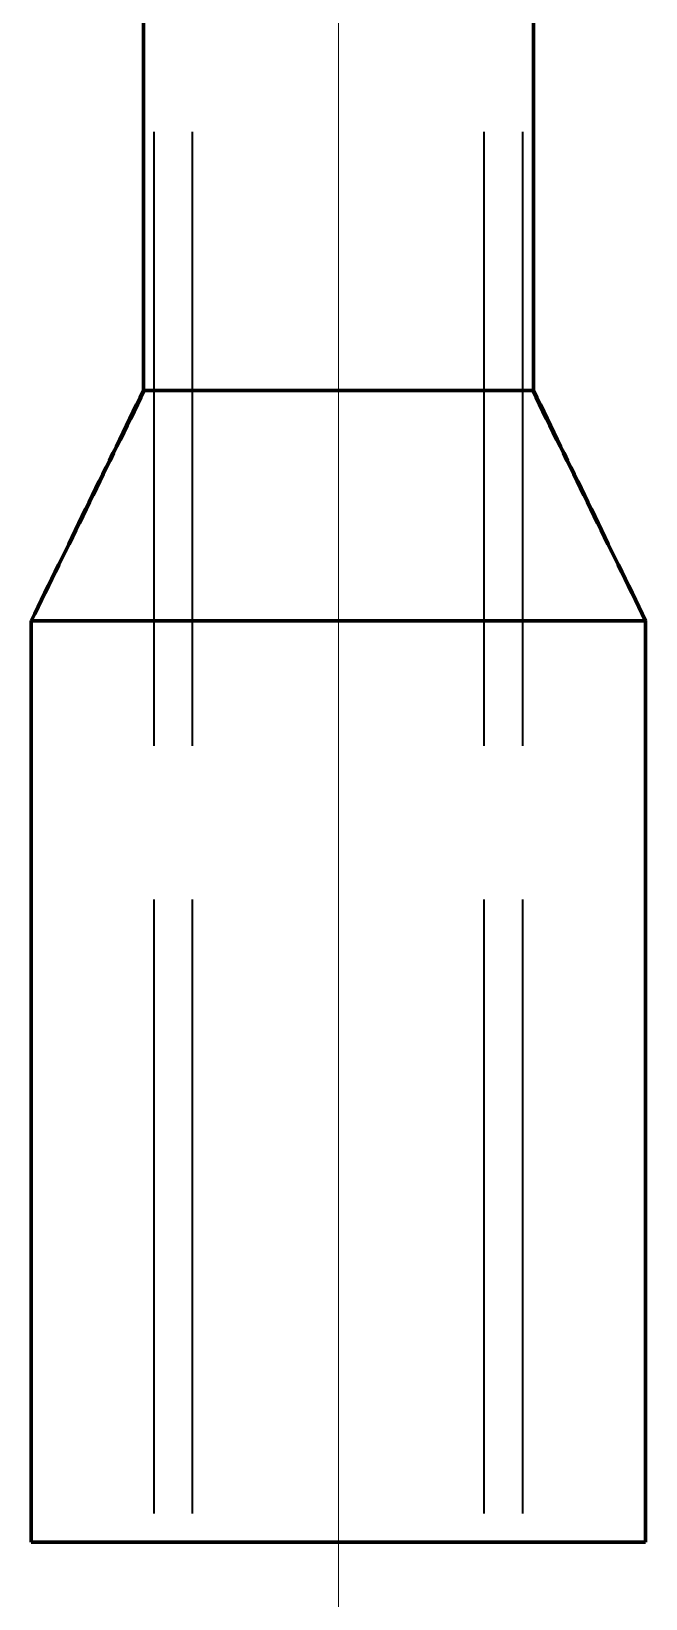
# Model space of a CAD drawing. Header units: millimetres. Extents: x 0 to 2382, y 0 to 420.
# Drawn here: x 292.91 to 296.91, y 295.13 to 305.34 of the extents above; entities that cross this region are included whole.
import ezdxf

# ---------------------------------------------------------------- set-up
doc = ezdxf.new("R2010")
doc.units = ezdxf.units.MM
doc.linetypes.add('IRAM-E-TRAZOS', pattern=[5, 4, -1])
doc.linetypes.add('IRAM-F-TRAZO-PUNTO', pattern=[20, 15, -2, 1, -2])
for name, color, linetype, lineweight in [('01-VISIBLE', 7, 'CONTINUOUS', 70), ('02-OCULTA', 4, 'IRAM-E-TRAZOS', 35), ('03-EJE', 1, 'IRAM-F-TRAZO-PUNTO', 18)]:
    doc.layers.add(name, color=color, linetype=linetype, lineweight=lineweight)

msp = doc.modelspace()

# ---------------------------------------------------------------- linework, layer by layer
at = {"layer": '01-VISIBLE'}
for p, q in [((293.642, 303), (293.642, 326.462)), ((296.182, 303), (296.182, 326.462)), ((292.912, 301.5), (296.912, 301.5)), ((292.912, 295.5), (292.912, 301.5)), ((296.912, 295.5), (296.912, 301.5)), ((296.912, 295.5), (292.912, 295.5))]:
    msp.add_line(p, q, dxfattribs=at)
for points in [[(293.649, 303), (293.626, 302.955), (293.604, 302.909), (293.582, 302.864), (293.56, 302.818), (293.537, 302.773), (293.515, 302.727), (293.493, 302.682), (293.47, 302.636), (293.448, 302.591), (293.426, 302.545), (293.403, 302.5), (293.381, 302.455), (293.359, 302.409), (293.336, 302.364), (293.314, 302.318), (293.292, 302.273), (293.269, 302.227), (293.247, 302.182), (293.225, 302.136), (293.203, 302.091), (293.18, 302.045), (293.158, 302), (293.136, 301.955), (293.113, 301.909), (293.091, 301.864), (293.069, 301.818), (293.046, 301.773), (293.024, 301.727), (293.002, 301.682), (292.979, 301.636), (292.957, 301.591), (292.935, 301.545), (292.912, 301.5)], [(293.642, 303), (293.62, 302.955), (293.598, 302.909), (293.576, 302.864), (293.554, 302.818), (293.532, 302.773), (293.51, 302.727), (293.488, 302.682), (293.466, 302.636), (293.443, 302.591), (293.421, 302.545), (293.399, 302.5), (293.377, 302.455), (293.355, 302.409), (293.333, 302.364), (293.311, 302.318), (293.289, 302.273), (293.266, 302.227), (293.244, 302.182), (293.222, 302.136), (293.2, 302.091), (293.178, 302.045), (293.156, 302), (293.134, 301.955), (293.112, 301.909), (293.089, 301.864), (293.067, 301.818), (293.045, 301.773), (293.023, 301.727), (293.001, 301.682), (292.979, 301.636), (292.957, 301.591), (292.935, 301.545), (292.912, 301.5)], [(293.649, 303), (293.648, 303), (293.647, 303), (293.646, 303), (293.645, 303), (293.644, 303), (293.642, 303)], [(293.642, 303), (293.644, 303), (293.645, 303), (293.646, 303), (293.647, 303), (293.648, 303), (293.649, 303)], [(293.649, 303), (293.699, 303), (293.75, 303), (293.8, 303), (293.851, 303), (293.902, 303), (293.952, 303), (294.003, 303), (294.053, 303), (294.104, 303), (294.154, 303), (294.205, 303), (294.255, 303), (294.306, 303), (294.356, 303), (294.407, 303), (294.458, 303), (294.508, 303), (294.559, 303), (294.609, 303), (294.66, 303), (294.71, 303), (294.761, 303), (294.811, 303), (294.862, 303), (294.912, 303), (294.963, 303), (295.014, 303), (295.064, 303), (295.115, 303), (295.165, 303), (295.216, 303), (295.266, 303), (295.317, 303), (295.367, 303), (295.418, 303), (295.469, 303), (295.519, 303), (295.57, 303), (295.62, 303), (295.671, 303), (295.721, 303), (295.772, 303), (295.822, 303), (295.873, 303), (295.923, 303), (295.974, 303), (296.025, 303), (296.075, 303), (296.126, 303), (296.176, 303)], [(296.176, 303), (296.177, 303), (296.178, 303), (296.179, 303), (296.18, 303), (296.181, 303), (296.182, 303)], [(296.176, 303), (296.199, 302.955), (296.221, 302.909), (296.243, 302.864), (296.265, 302.818), (296.288, 302.773), (296.31, 302.727), (296.332, 302.682), (296.355, 302.636), (296.377, 302.591), (296.399, 302.545), (296.422, 302.5), (296.444, 302.455), (296.466, 302.409), (296.489, 302.364), (296.511, 302.318), (296.533, 302.273), (296.556, 302.227), (296.578, 302.182), (296.6, 302.136), (296.622, 302.091), (296.645, 302.045), (296.667, 302), (296.689, 301.955), (296.712, 301.909), (296.734, 301.864), (296.756, 301.818), (296.779, 301.773), (296.801, 301.727), (296.823, 301.682), (296.846, 301.636), (296.868, 301.591), (296.89, 301.545), (296.912, 301.5)], [(296.182, 303), (296.205, 302.955), (296.227, 302.909), (296.249, 302.864), (296.271, 302.818), (296.293, 302.773), (296.315, 302.727), (296.337, 302.682), (296.359, 302.636), (296.382, 302.591), (296.404, 302.545), (296.426, 302.5), (296.448, 302.455), (296.47, 302.409), (296.492, 302.364), (296.514, 302.318), (296.536, 302.273), (296.559, 302.227), (296.581, 302.182), (296.603, 302.136), (296.625, 302.091), (296.647, 302.045), (296.669, 302), (296.691, 301.955), (296.713, 301.909), (296.736, 301.864), (296.758, 301.818), (296.78, 301.773), (296.802, 301.727), (296.824, 301.682), (296.846, 301.636), (296.868, 301.591), (296.89, 301.545), (296.912, 301.5)]]:
    msp.add_lwpolyline(points, dxfattribs=at)
at = {"layer": '02-OCULTA'}
for p, q in [((293.712, 215.685), (293.712, 330.118)), ((293.962, 215.685), (293.962, 330.118)), ((295.862, 215.685), (295.862, 330.118)), ((296.112, 215.685), (296.112, 330.118)), ((293.642, 326.462), (293.642, 303)), ((296.182, 326.462), (296.182, 303)), ((294.912, 301.5), (292.912, 301.5)), ((292.912, 295.5), (292.912, 301.5)), ((292.912, 301.5), (296.912, 301.5)), ((294.912, 301.5), (292.912, 301.5)), ((292.912, 295.5), (292.912, 301.5)), ((292.912, 295.5), (292.912, 301.5)), ((296.912, 301.5), (294.912, 301.5)), ((296.912, 301.5), (294.912, 301.5)), ((296.912, 295.5), (296.912, 301.5)), ((296.912, 295.5), (296.912, 301.5)), ((296.912, 295.5), (296.912, 301.5)), ((296.912, 295.5), (292.912, 295.5)), ((296.912, 295.5), (292.912, 295.5)), ((296.912, 295.5), (292.912, 295.5))]:
    msp.add_line(p, q, dxfattribs=at)
for points in [[(293.649, 303), (293.626, 302.955), (293.604, 302.909), (293.582, 302.864), (293.56, 302.818), (293.537, 302.773), (293.515, 302.727), (293.493, 302.682), (293.47, 302.636), (293.448, 302.591), (293.426, 302.545), (293.403, 302.5), (293.381, 302.455), (293.359, 302.409), (293.336, 302.364), (293.314, 302.318), (293.292, 302.273), (293.269, 302.227), (293.247, 302.182), (293.225, 302.136), (293.203, 302.091), (293.18, 302.045), (293.158, 302), (293.136, 301.955), (293.113, 301.909), (293.091, 301.864), (293.069, 301.818), (293.046, 301.773), (293.024, 301.727), (293.002, 301.682), (292.979, 301.636), (292.957, 301.591), (292.935, 301.545), (292.912, 301.5)], [(293.649, 303), (293.626, 302.955), (293.604, 302.909), (293.582, 302.864), (293.56, 302.818), (293.537, 302.773), (293.515, 302.727), (293.493, 302.682), (293.47, 302.636), (293.448, 302.591), (293.426, 302.545), (293.403, 302.5), (293.381, 302.455), (293.359, 302.409), (293.336, 302.364), (293.314, 302.318), (293.292, 302.273), (293.269, 302.227), (293.247, 302.182), (293.225, 302.136), (293.203, 302.091), (293.18, 302.045), (293.158, 302), (293.136, 301.955), (293.113, 301.909), (293.091, 301.864), (293.069, 301.818), (293.046, 301.773), (293.024, 301.727), (293.002, 301.682), (292.979, 301.636), (292.957, 301.591), (292.935, 301.545), (292.912, 301.5)], [(293.649, 303), (293.626, 302.955), (293.604, 302.909), (293.582, 302.864), (293.56, 302.818), (293.537, 302.773), (293.515, 302.727), (293.493, 302.682), (293.47, 302.636), (293.448, 302.591), (293.426, 302.545), (293.403, 302.5), (293.381, 302.455), (293.359, 302.409), (293.336, 302.364), (293.314, 302.318), (293.292, 302.273), (293.269, 302.227), (293.247, 302.182), (293.225, 302.136), (293.203, 302.091), (293.18, 302.045), (293.158, 302), (293.136, 301.955), (293.113, 301.909), (293.091, 301.864), (293.069, 301.818), (293.046, 301.773), (293.024, 301.727), (293.002, 301.682), (292.979, 301.636), (292.957, 301.591), (292.935, 301.545), (292.912, 301.5)], [(293.642, 303), (293.62, 302.955), (293.598, 302.909), (293.576, 302.864), (293.554, 302.818), (293.532, 302.773), (293.51, 302.727), (293.488, 302.682), (293.466, 302.636), (293.443, 302.591), (293.421, 302.545), (293.399, 302.5), (293.377, 302.455), (293.355, 302.409), (293.333, 302.364), (293.311, 302.318), (293.289, 302.273), (293.266, 302.227), (293.244, 302.182), (293.222, 302.136), (293.2, 302.091), (293.178, 302.045), (293.156, 302), (293.134, 301.955), (293.112, 301.909), (293.089, 301.864), (293.067, 301.818), (293.045, 301.773), (293.023, 301.727), (293.001, 301.682), (292.979, 301.636), (292.957, 301.591), (292.935, 301.545), (292.912, 301.5)], [(293.649, 303), (293.648, 303), (293.647, 303), (293.646, 303), (293.645, 303), (293.644, 303), (293.642, 303)], [(293.642, 303), (293.644, 303), (293.645, 303), (293.646, 303), (293.647, 303), (293.648, 303), (293.649, 303)], [(294.912, 303), (294.862, 303), (294.811, 303), (294.761, 303), (294.71, 303), (294.66, 303), (294.609, 303), (294.559, 303), (294.508, 303), (294.458, 303), (294.407, 303), (294.356, 303), (294.306, 303), (294.255, 303), (294.205, 303), (294.154, 303), (294.104, 303), (294.053, 303), (294.003, 303), (293.952, 303), (293.902, 303), (293.851, 303), (293.8, 303), (293.75, 303), (293.699, 303), (293.649, 303)], [(294.912, 303), (294.862, 303), (294.811, 303), (294.761, 303), (294.71, 303), (294.66, 303), (294.609, 303), (294.559, 303), (294.508, 303), (294.458, 303), (294.407, 303), (294.356, 303), (294.306, 303), (294.255, 303), (294.205, 303), (294.154, 303), (294.104, 303), (294.053, 303), (294.003, 303), (293.952, 303), (293.902, 303), (293.851, 303), (293.8, 303), (293.75, 303), (293.699, 303), (293.649, 303)], [(294.912, 303), (294.862, 303), (294.811, 303), (294.761, 303), (294.71, 303), (294.66, 303), (294.609, 303), (294.559, 303), (294.508, 303), (294.458, 303), (294.407, 303), (294.356, 303), (294.306, 303), (294.255, 303), (294.205, 303), (294.154, 303), (294.104, 303), (294.053, 303), (294.003, 303), (293.952, 303), (293.902, 303), (293.851, 303), (293.8, 303), (293.75, 303), (293.699, 303), (293.649, 303)], [(296.176, 303), (296.126, 303), (296.075, 303), (296.025, 303), (295.974, 303), (295.923, 303), (295.873, 303), (295.822, 303), (295.772, 303), (295.721, 303), (295.671, 303), (295.62, 303), (295.57, 303), (295.519, 303), (295.469, 303), (295.418, 303), (295.367, 303), (295.317, 303), (295.266, 303), (295.216, 303), (295.165, 303), (295.115, 303), (295.064, 303), (295.014, 303), (294.963, 303), (294.912, 303)], [(296.176, 303), (296.126, 303), (296.075, 303), (296.025, 303), (295.974, 303), (295.923, 303), (295.873, 303), (295.822, 303), (295.772, 303), (295.721, 303), (295.671, 303), (295.62, 303), (295.57, 303), (295.519, 303), (295.469, 303), (295.418, 303), (295.367, 303), (295.317, 303), (295.266, 303), (295.216, 303), (295.165, 303), (295.115, 303), (295.064, 303), (295.014, 303), (294.963, 303), (294.912, 303)], [(296.176, 303), (296.126, 303), (296.075, 303), (296.025, 303), (295.974, 303), (295.923, 303), (295.873, 303), (295.822, 303), (295.772, 303), (295.721, 303), (295.671, 303), (295.62, 303), (295.57, 303), (295.519, 303), (295.469, 303), (295.418, 303), (295.367, 303), (295.317, 303), (295.266, 303), (295.216, 303), (295.165, 303), (295.115, 303), (295.064, 303), (295.014, 303), (294.963, 303), (294.912, 303)], [(296.182, 303), (296.181, 303), (296.18, 303), (296.179, 303), (296.178, 303), (296.177, 303), (296.176, 303)], [(296.176, 303), (296.199, 302.955), (296.221, 302.909), (296.243, 302.864), (296.265, 302.818), (296.288, 302.773), (296.31, 302.727), (296.332, 302.682), (296.355, 302.636), (296.377, 302.591), (296.399, 302.545), (296.422, 302.5), (296.444, 302.455), (296.466, 302.409), (296.489, 302.364), (296.511, 302.318), (296.533, 302.273), (296.556, 302.227), (296.578, 302.182), (296.6, 302.136), (296.622, 302.091), (296.645, 302.045), (296.667, 302), (296.689, 301.955), (296.712, 301.909), (296.734, 301.864), (296.756, 301.818), (296.779, 301.773), (296.801, 301.727), (296.823, 301.682), (296.846, 301.636), (296.868, 301.591), (296.89, 301.545), (296.912, 301.5)], [(296.176, 303), (296.177, 303), (296.178, 303), (296.179, 303), (296.18, 303), (296.181, 303), (296.182, 303)], [(296.182, 303), (296.181, 303), (296.18, 303), (296.179, 303), (296.178, 303), (296.177, 303), (296.176, 303)], [(296.176, 303), (296.199, 302.955), (296.221, 302.909), (296.243, 302.864), (296.265, 302.818), (296.288, 302.773), (296.31, 302.727), (296.332, 302.682), (296.355, 302.636), (296.377, 302.591), (296.399, 302.545), (296.422, 302.5), (296.444, 302.455), (296.466, 302.409), (296.489, 302.364), (296.511, 302.318), (296.533, 302.273), (296.556, 302.227), (296.578, 302.182), (296.6, 302.136), (296.622, 302.091), (296.645, 302.045), (296.667, 302), (296.689, 301.955), (296.712, 301.909), (296.734, 301.864), (296.756, 301.818), (296.779, 301.773), (296.801, 301.727), (296.823, 301.682), (296.846, 301.636), (296.868, 301.591), (296.89, 301.545), (296.912, 301.5)], [(296.176, 303), (296.199, 302.955), (296.221, 302.909), (296.243, 302.864), (296.265, 302.818), (296.288, 302.773), (296.31, 302.727), (296.332, 302.682), (296.355, 302.636), (296.377, 302.591), (296.399, 302.545), (296.422, 302.5), (296.444, 302.455), (296.466, 302.409), (296.489, 302.364), (296.511, 302.318), (296.533, 302.273), (296.556, 302.227), (296.578, 302.182), (296.6, 302.136), (296.622, 302.091), (296.645, 302.045), (296.667, 302), (296.689, 301.955), (296.712, 301.909), (296.734, 301.864), (296.756, 301.818), (296.779, 301.773), (296.801, 301.727), (296.823, 301.682), (296.846, 301.636), (296.868, 301.591), (296.89, 301.545), (296.912, 301.5)], [(296.182, 303), (296.205, 302.955), (296.227, 302.909), (296.249, 302.864), (296.271, 302.818), (296.293, 302.773), (296.315, 302.727), (296.337, 302.682), (296.359, 302.636), (296.382, 302.591), (296.404, 302.545), (296.426, 302.5), (296.448, 302.455), (296.47, 302.409), (296.492, 302.364), (296.514, 302.318), (296.536, 302.273), (296.559, 302.227), (296.581, 302.182), (296.603, 302.136), (296.625, 302.091), (296.647, 302.045), (296.669, 302), (296.691, 301.955), (296.713, 301.909), (296.736, 301.864), (296.758, 301.818), (296.78, 301.773), (296.802, 301.727), (296.824, 301.682), (296.846, 301.636), (296.868, 301.591), (296.89, 301.545), (296.912, 301.5)]]:
    msp.add_lwpolyline(points, dxfattribs=at)
at = {"layer": '03-EJE'}
msp.add_line((294.912, 212.41), (294.912, 342.362), dxfattribs=at)

doc.saveas('drawing.dxf')
